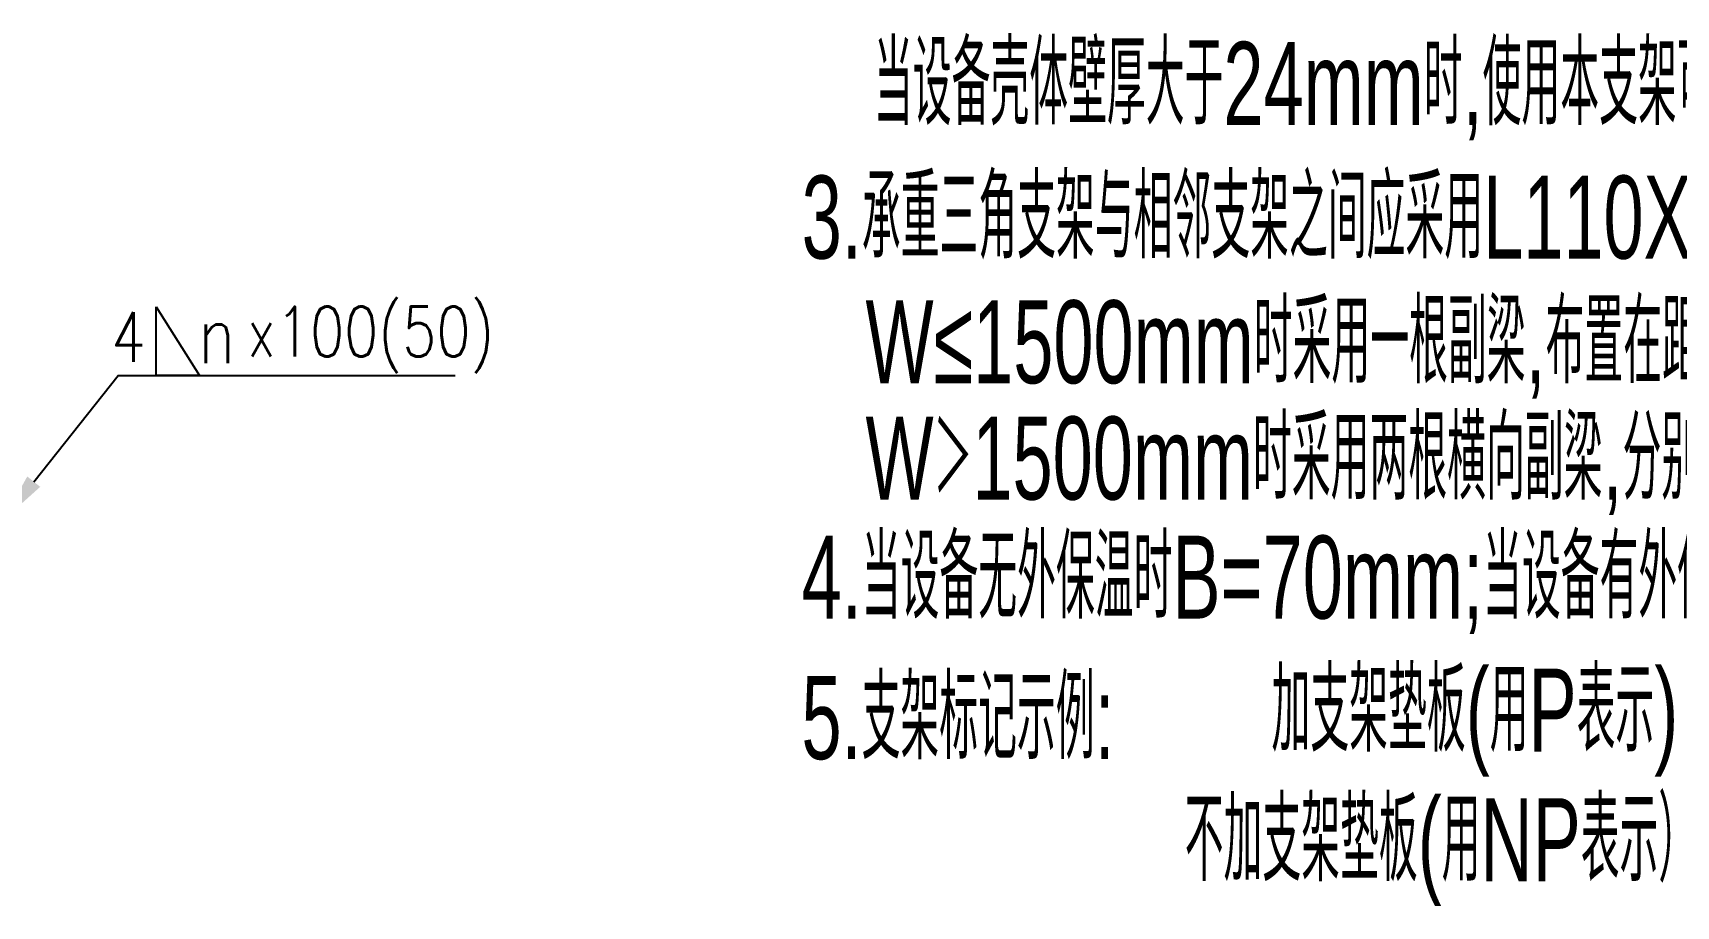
# Model space of a CAD drawing. Extents: x 148 to 221443, y -36682 to 6758.
# Drawn here: x 199070 to 201051, y -21336 to -20283 of the extents above; entities that cross this region are included whole.
import ezdxf

# ---------------------------------------------------------------- set-up
doc = ezdxf.new("R2010")
doc.units = 0
doc.header["$LTSCALE"] = 10
doc.header["$MEASUREMENT"] = 0
doc.layers.add('2', color=4, linetype='Continuous')
doc.styles.add('HZ', font='ROMS.SHX', dxfattribs={"width": 0.75, "bigfont": 'GBCBIG.SHX'})
doc.styles.add('XW', font='ROMANS.shx', dxfattribs={"width": 0.85})

msp = doc.modelspace()

# ---------------------------------------------------------------- linework, layer by layer
at = {"layer": '2', "color": 7, "linetype": 'Continuous'}
for p, q in [((199218.9868, -20696.6291), (199218.9868, -20613.8698)), ((199218.9868, -20613.8698), (199271.1247, -20696.6291)), ((199271.1247, -20696.6291), (199218.9868, -20696.6291)), ((199271.1247, -20696.6291), (199218.9868, -20696.6291))]:
    msp.add_line(p, q, dxfattribs=at)
at = {"layer": '2', "color": 3, "linetype": 'Continuous'}
msp.add_lwpolyline([(199071.2776, -20824.4727), (199173.1626, -20696.6291), (199579.1112, -20696.6291)], dxfattribs=at)
msp.add_solid([(199079.0979, -20830.7051), (199033.8832, -20871.3945), (199063.4573, -20818.2403)], dxfattribs=at)

# ---------------------------------------------------------------- texts
for s, height, style, width, p in [('当设备壳体壁厚大于24mm时,使用本支架可不加支架垫板。', 100, 'HZ', 0.65, (200083.9086, -20394.3386)), ('3.承重三角支架与相邻支架之间应采用L110X70X6的横向副梁:', 100, 'HZ', 0.65, (199996.8363, -20555.5495)), ('W≤1500mm时采用一根副梁,布置在距外圈梁大约500mm处。', 100, 'HZ', 0.65, (200073.7569, -20705.8731)), ('x100(50)', 60, 'XW', 0.8, (199328.1779, -20673.5133)), ('4', 60, 'XW', 0.8, (199164.7805, -20679.9653)), ('n', 70, 'XW', 0.8, (199269.0097, -20681.7151)), ('W＞1500mm时采用两根横向副梁,分别布置在距内外圈梁大约500mm处。', 100, 'HZ', 0.65, (200073.7569, -20846.0081)), ('4.当设备无外保温时B=70mm;当设备有外保温时,B=保温厚度+50mm。', 100, 'HZ', 0.65, (199996.7615, -20989.5058)), ('5.支架标记示例:', 100, 'HZ', 0.65, (199996.5533, -21158.9098)), ('加支架垫板(用P表示)        B.K.T    Exx-P     xx%%D', 100, 'HZ', 0.65, (200563.0945, -21149.8827)), ('              不加支架垫板(用NP表示）    B.K.T    Exx-NP    xx%%d', 100, 'HZ', 0.65, (200120.3593, -21306.0576))]:
    msp.add_text(s, height=height, dxfattribs=dict(at, style=style, width=width)).set_placement(p)

doc.saveas('drawing.dxf')
